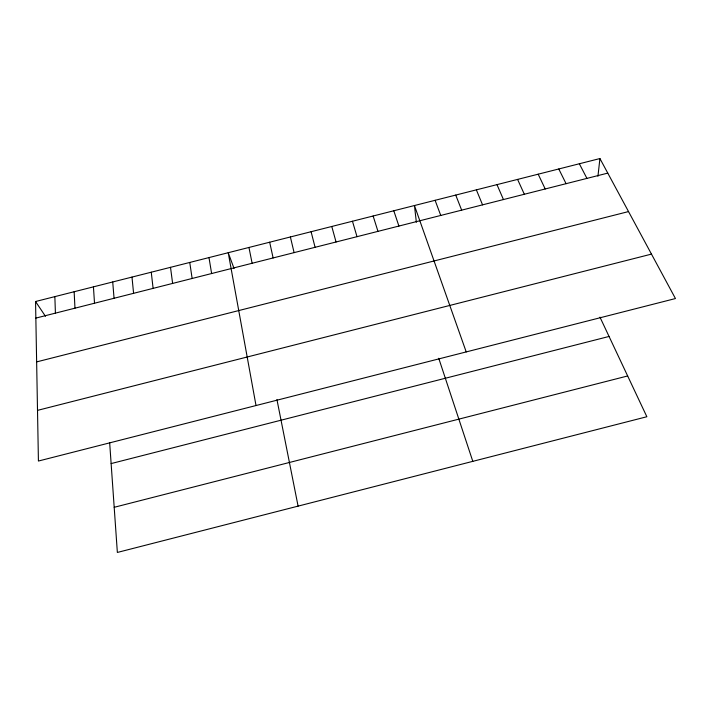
<?xml version="1.0" encoding="UTF-8"?>
<svg xmlns="http://www.w3.org/2000/svg" width="711" height="711" viewBox="0 0 711 711"><rect width="100%" height="100%" fill="white"/><g stroke="black" fill="none" stroke-linecap="round" stroke-linejoin="round"><path stroke-width="1.07" d="M597.942 176.239L599.924 158.553L35.55 301.517L38.421 461.039L675.45 298.549L599.924 158.553M111.129 463.581L609.051 336.454M114.195 507.298L627.653 375.959M35.852 318.093L607.772 173.111M36.634 361.899L628.524 211.576M37.505 410.371L651.472 254.111M35.55 301.517L45.468 316.297M579.349 163.77L586.931 178.399M558.775 168.978L566.08 183.687M538.183 174.195L545.213 188.975M599.968 317.159L646.859 416.735L117.359 552.447L109.672 442.829M517.581 179.412L524.345 194.263M496.98 184.638L503.459 199.56M476.361 189.855L482.565 204.857M455.733 195.081L461.67 210.154M435.096 200.306L440.758 215.451M234.061 268.491L228.222 252.716L256.013 405.537M466.22 351.918L414.451 205.541L416.362 222.276M393.796 210.767L398.907 226.062M438.74 358.282L472.806 461.341M373.133 216.002L377.968 231.368M352.46 221.245L357.011 236.683M331.779 226.48L336.054 241.998M311.089 231.724L315.089 247.312M290.381 236.967L294.105 252.627M269.673 242.211L273.122 257.951M248.957 247.464L252.121 263.274M276.935 399.555L298.087 506.125M208.99 257.586L211.62 273.539M189.757 262.457L192.13 278.481M170.507 267.336L172.622 283.422M151.256 272.206L153.105 288.373M131.988 277.094L133.588 293.314M112.72 281.974L114.053 298.273M93.434 286.853L94.519 303.224M74.148 291.741L74.966 308.174M54.854 296.629L55.414 313.133"/></g></svg>
